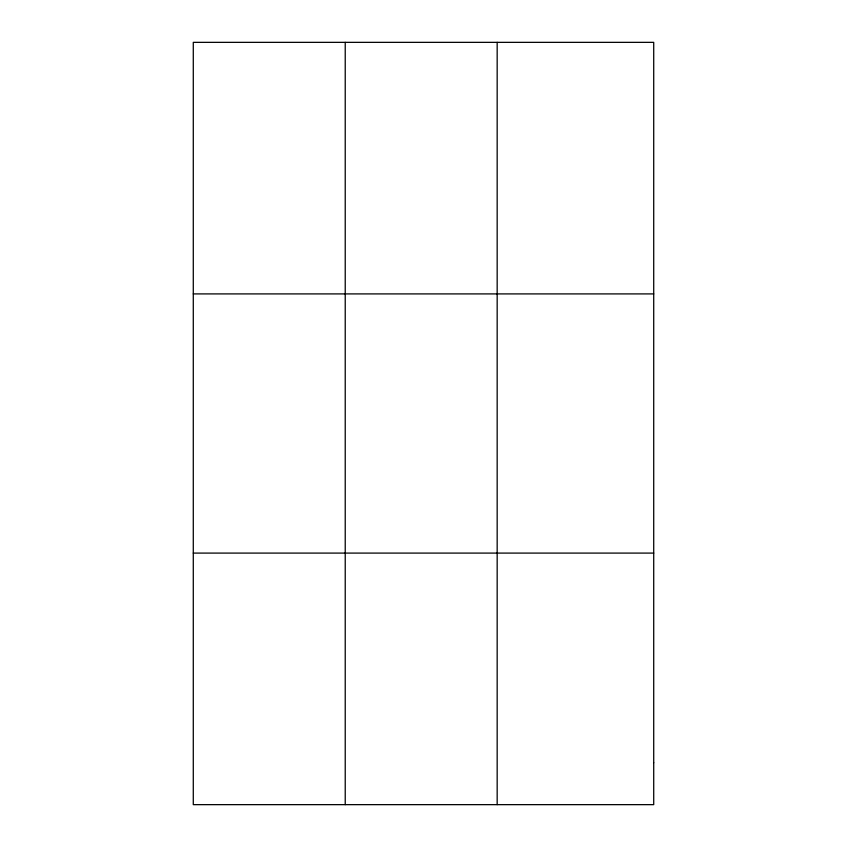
<?xml version="1.0" encoding="UTF-8"?>
<svg xmlns="http://www.w3.org/2000/svg" width="847" height="847" viewBox="0 0 847 847"><rect width="100%" height="100%" fill="white"/><g stroke="black" fill="none" stroke-linecap="round" stroke-linejoin="round"><path stroke-width="1.27" d="M345.227 804.65L345.227 42.35M497.168 804.65L497.168 42.35M193.285 293.909L653.715 293.909M193.285 553.091L653.715 553.091M653.715 762.724L653.715 804.65L193.285 804.65L193.285 42.35L653.715 42.35L653.715 762.724"/></g></svg>
